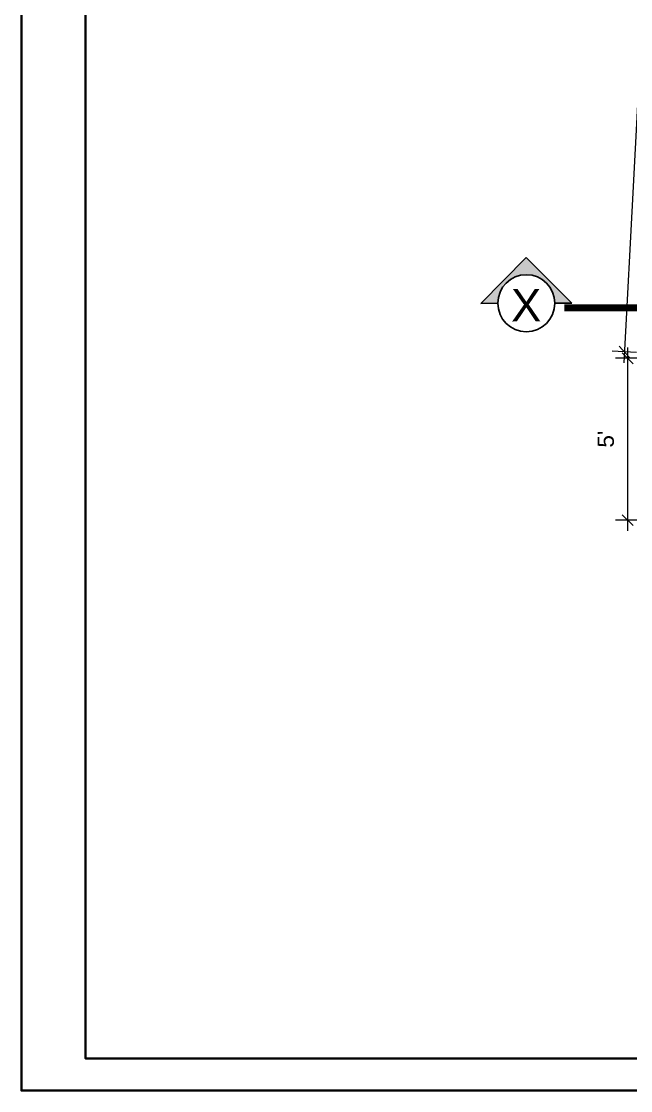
# Model space of a CAD drawing. Header units: inches. Extents: x 45643 to 70559, y -8725 to 1713.
# Drawn here: x 60563.3 to 60789.2, y -6776.9 to -6380.3 of the extents above; entities that cross this region are included whole.
import ezdxf

# ---------------------------------------------------------------- set-up
doc = ezdxf.new("R2010")
doc.units = ezdxf.units.IN
doc.header["$MEASUREMENT"] = 0
doc.linetypes.add('ACAD_ISO10W100', pattern=[18.5, 12, -3, 0.5, -3])
for name, color, linetype, lineweight in [('A_Title Text', 105, 'Continuous', 60), ('hatch', 30, 'Continuous', 5), ('Text', 7, 'Continuous', 9)]:
    doc.layers.add(name, color=color, linetype=linetype, lineweight=lineweight)
doc.layers.add('AG-DIAGRAM', color=7, linetype='Continuous', true_color=0xfecc66)
doc.layers.add('DIM', color=5, linetype='Continuous')
doc.layers.add('Normal Wall', color=7, linetype='Continuous', lineweight=35, true_color=0xffaf89)
doc.styles.add('Arial', font='arial.ttf')
doc.styles.add('text-arial', font='arial.ttf', dxfattribs={"width": 0.95})
doc.dimstyles.new('Sudeep', dxfattribs={"dimtxt": 6, "dimasz": 4, "dimexe": 4.5, "dimexo": 4.5, "dimgap": 5, "dimtad": 1, "dimdec": 0, "dimlunit": 4, "dimtxsty": 'Arial', "dimblk": 'OBLIQUE', "dimcen": 250, "dimdle": 4, "dimclrd": 86, "dimclre": 5, "dimclrt": 1, "dimadec": 0, "dimazin": 0, "dimtfac": 1, "dimtdec": 0, "dimtix": 1, "dimtmove": 1, "dimatfit": 3, "dimldrblk": 'OBLIQUE', "dimfxl": 4.5, "dimfxlon": 1, "dimfrac": 2, "dimlwd": 15, "dimlwe": 13, "dimarcsym": 0})

# ---------------------------------------------------------------- blocks, each defined once
blk = doc.blocks.new('SECTION-TAG')
at = {"layer": 'hatch'}
h = blk.add_hatch(color=256, dxfattribs=at)
h.dxf.hatch_style = 1
h.paths.add_polyline_path([(0.2203, 0), (0.3522, 0), (0, 0.3522), (-0.3522, 0), (-0.2203, 0, -1)])
at = {"layer": 'AG-DIAGRAM'}
for p, q in [((0, 0.3522), (-0.3522, 0)), ((0.3522, 0), (0, 0.3522)), ((-0.3522, 0), (-0.2203, 0)), ((0.2203, 0), (0.3522, 0))]:
    blk.add_line(p, q, dxfattribs=at)
blk.add_circle((0, 0), 0.2203, dxfattribs=at)
blk = doc.blocks.new('_Oblique')
at = {"color": 0, "linetype": 'ByBlock', "lineweight": -2}
blk.add_line((-0.5, -0.5), (0.5, 0.5), dxfattribs=at)
blk = doc.blocks.new('*D1259')
at = {"layer": 'A_Title Text', "color": 86, "lineweight": 15, "transparency": 16777216}
blk.add_line((60804.96, -6163.44), (60786.67, -6506.87), dxfattribs=at)
at = {"layer": 'A_Title Text', "color": 5, "lineweight": 13, "transparency": 16777216}
for p, q in [((60809.24, -6167.67), (60800.25, -6167.19)), ((60791.37, -6503.11), (60782.39, -6502.63))]:
    blk.add_line(p, q, dxfattribs=at)
at = {"layer": 'Defpoints', "color": 0, "transparency": 16777216}
for p in [(60849.47, -6169.82), (60786.88, -6502.87), (60831.61, -6505.25)]:
    blk.add_point(p, dxfattribs=at)
at = {"layer": 'A_Title Text', "color": 86, "lineweight": 15, "transparency": 16777216, "xscale": 4, "yscale": 4, "zscale": 4}
for p, rotation in [((60804.75, -6167.43), 86.95153107106873), ((60786.88, -6502.87), 266.9515310710688)]:
    blk.add_blockref('_Oblique', p, dxfattribs=dict(at, rotation=rotation))
at = {"layer": 'A_Title Text', "color": 1, "transparency": 16777216, "insert": (60787.76, -6334.72), "char_height": 6, "attachment_point": 5, "rotation": 86.9515, "style": 'Arial'}
blk.add_mtext("28'", dxfattribs=at)
blk = doc.blocks.new('*D1286')
at = {"layer": 'A_Title Text', "color": 86, "lineweight": 15, "transparency": 16777216}
blk.add_line((60788.1, -6501.25), (60788.1, -6569.25), dxfattribs=at)
at = {"layer": 'A_Title Text', "color": 5, "lineweight": 13, "transparency": 16777216}
for p, q in [((60792.6, -6505.25), (60783.6, -6505.25)), ((60792.6, -6565.25), (60783.6, -6565.25))]:
    blk.add_line(p, q, dxfattribs=at)
at = {"layer": 'Defpoints', "color": 0, "transparency": 16777216}
for p in [(61005.05, -6505.25), (60788.1, -6565.25), (61005.05, -6565.25)]:
    blk.add_point(p, dxfattribs=at)
at = {"layer": 'A_Title Text', "color": 86, "lineweight": 15, "transparency": 16777216, "xscale": 4, "yscale": 4, "zscale": 4}
for p, rotation in [((60788.1, -6505.25), 90), ((60788.1, -6565.25), 270)]:
    blk.add_blockref('_Oblique', p, dxfattribs=dict(at, rotation=rotation))
at = {"layer": 'A_Title Text', "color": 1, "transparency": 16777216, "insert": (60780.05, -6535.25), "char_height": 6, "attachment_point": 5, "rotation": 90, "style": 'Arial'}
blk.add_mtext("5'", dxfattribs=at)

msp = doc.modelspace()

# ---------------------------------------------------------------- linework, layer by layer
at = {"layer": 'AG-DIAGRAM', "linetype": 'ACAD_ISO10W100', "lineweight": 15, "ltscale": 0.1, "const_width": 2.56}
msp.add_lwpolyline([(60764.642, -6486.508), (61185.101, -6486.508)], dxfattribs=at)
at = {"layer": 'Normal Wall'}
for points in [[(60563.333, -6026.352), (61621.337, -6026.352), (61621.337, -6776.88), (60563.333, -6776.88)], [(60563.333, -6026.352), (61621.337, -6026.352), (61621.337, -6776.88), (60563.333, -6776.88)], [(61609.43, -6038.259), (60587.147, -6038.259), (60587.147, -6764.973), (61609.43, -6764.973)], [(61609.43, -6038.259), (60587.147, -6038.259), (60587.147, -6764.973), (61609.43, -6764.973)]]:
    msp.add_lwpolyline(points, close=True, dxfattribs=at)

# ---------------------------------------------------------------- block references
at = {"layer": 'DIM', "xscale": 48.00000000000009, "yscale": 48.00000000000009, "zscale": 48.00000000000009, "rotation": 0.1557565606150144}
msp.add_blockref('SECTION-TAG', (60750.535, -6484.819), dxfattribs=at)

# ---------------------------------------------------------------- texts
at = {"layer": 'Text', "style": 'text-arial'}
msp.add_text('X', height=12, rotation=0.15576, dxfattribs=at).set_placement((60744.913, -6491.595))

# ---------------------------------------------------------------- dimensions: what is measured, and where the dimension line sits
at = {"layer": 'A_Title Text'}
dim = msp.add_aligned_dim(p1=(60849.474, -6169.815), p2=(60831.609, -6505.255), distance=-44.792, dimstyle='Sudeep', dxfattribs=at)
dim.commit()
dim.dimension.update_dxf_attribs({"geometry": '*D1259', "text_midpoint": (60787.761, -6334.724)})
dim = msp.add_linear_dim(base=(60788.1, -6565.255), p1=(61005.054, -6505.255), p2=(61005.054, -6565.255), angle=90, dimstyle='Sudeep', dxfattribs=at)
dim.commit()
dim.dimension.update_dxf_attribs({"geometry": '*D1286', "text_midpoint": (60780.049, -6535.255)})

doc.saveas('drawing.dxf')
